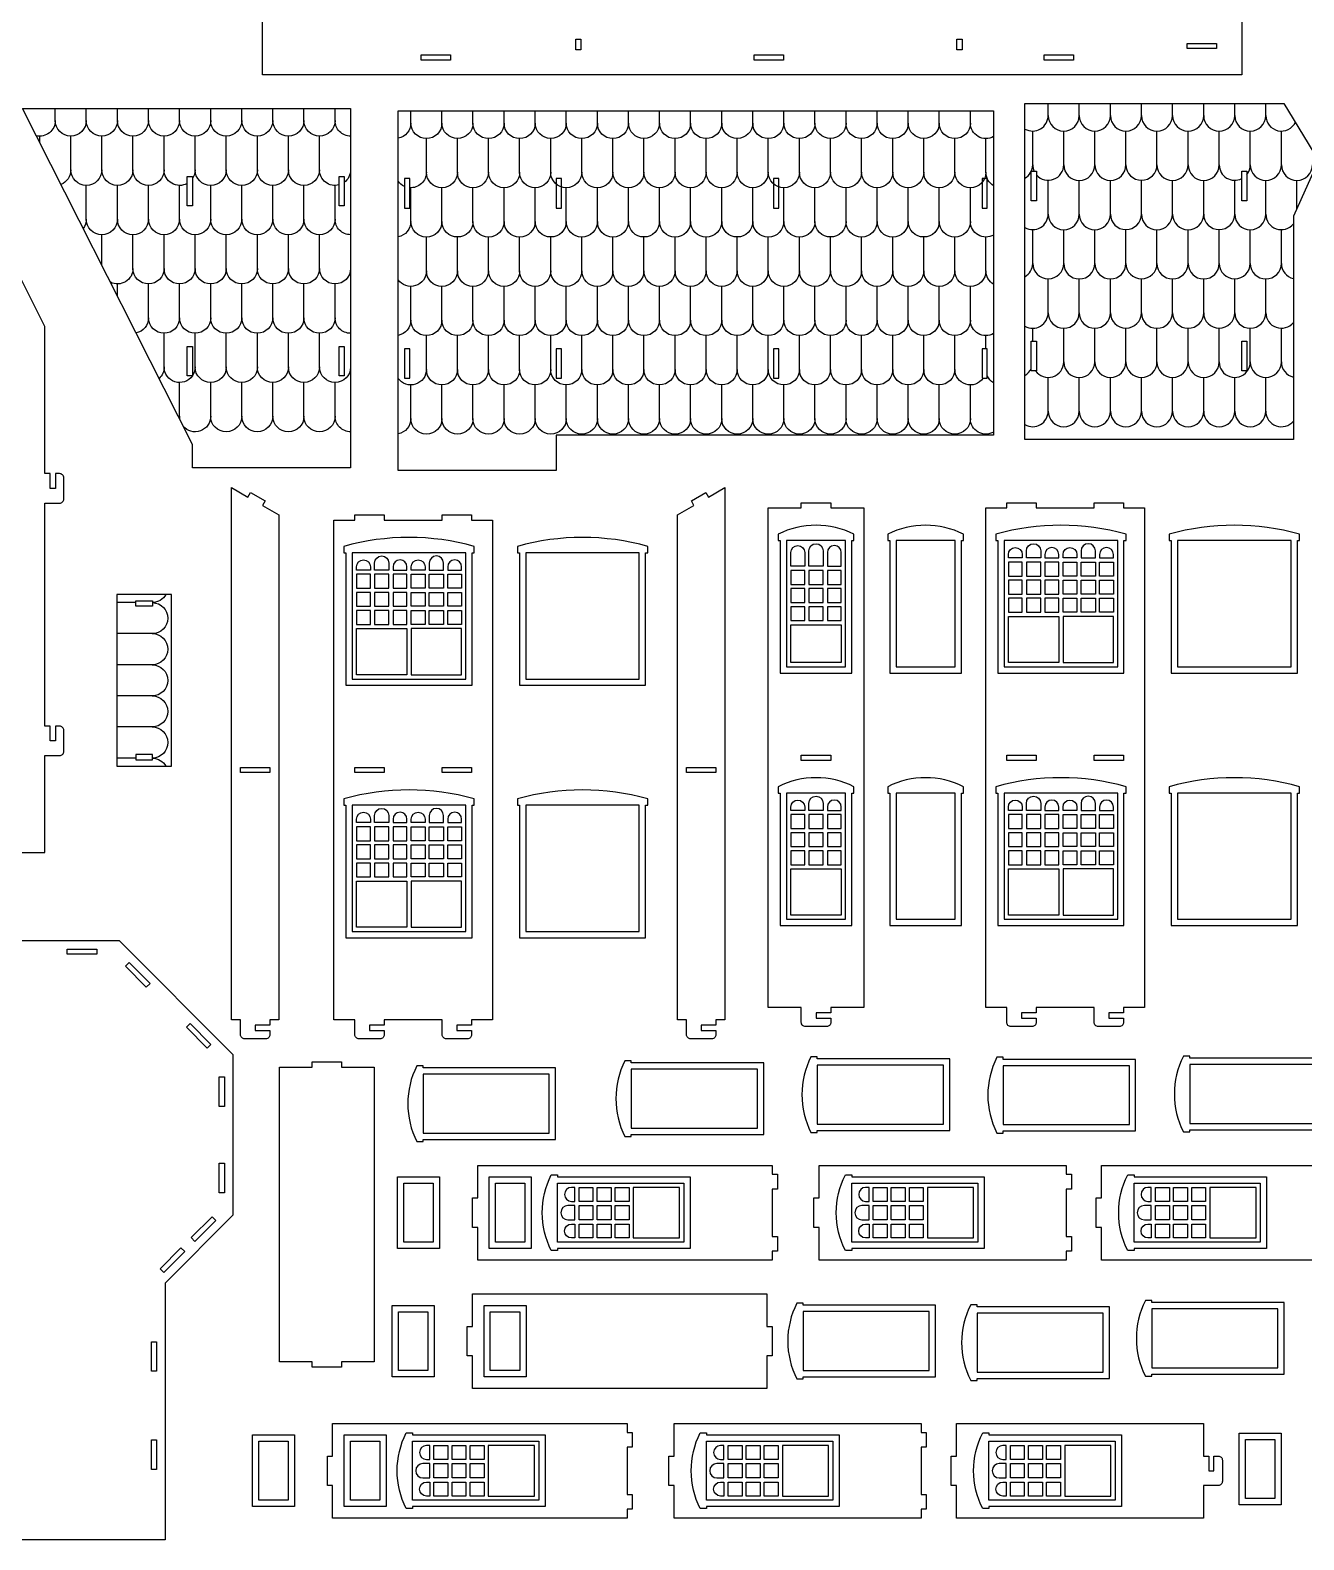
# Model space of a CAD drawing. Extents: x -77 to 269, y -157 to 145.
# Drawn here: x 9.7 to 130.8, y -157.5 to -14 of the extents above; entities that cross this region are included whole.
import ezdxf

# ---------------------------------------------------------------- set-up
doc = ezdxf.new("R2010")
doc.units = 0
doc.header["$MEASUREMENT"] = 0
doc.layers.add('LAYER1', color=18, linetype='CONTINUOUS')

msp = doc.modelspace()

# ---------------------------------------------------------------- linework, layer by layer
at = {"layer": 'LAYER1'}
for points in [[(124.89, -12.34), (124.89, -18.24), (31.74, -18.24), (31.74, -9.74)], [(12.04, -22.58), (12.04, -21.44)], [(14.99, -22.58), (14.99, -21.44)], [(17.95, -22.58), (17.95, -21.44)], [(20.91, -22.58), (20.91, -21.44)], [(23.86, -22.58), (23.86, -21.44)], [(26.82, -22.58), (26.82, -21.44)], [(29.78, -22.58), (29.78, -21.44)], [(32.73, -22.58), (32.73, -21.44)], [(35.69, -22.58), (35.69, -21.44)], [(38.65, -22.58), (38.65, -21.44)], [(106.48, -22.1), (106.48, -20.96)], [(109.44, -22.1), (109.44, -20.96)], [(112.4, -22.1), (112.4, -20.96)], [(115.35, -22.1), (115.35, -20.96)], [(118.31, -22.1), (118.31, -20.96)], [(121.27, -22.1), (121.27, -20.96)], [(124.22, -22.1), (124.22, -20.96)], [(127.18, -22.1), (127.18, -20.96)], [(45.86, -22.81), (45.86, -21.66)], [(48.82, -22.81), (48.82, -21.66)], [(51.77, -22.81), (51.77, -21.66)], [(54.73, -22.81), (54.73, -21.66)], [(57.69, -22.81), (57.69, -21.66)], [(60.64, -22.81), (60.64, -21.66)], [(63.6, -22.81), (63.6, -21.66)], [(66.56, -22.81), (66.56, -21.66)], [(69.51, -22.81), (69.51, -21.66)], [(72.47, -22.81), (72.47, -21.66)], [(75.43, -22.81), (75.43, -21.66)], [(78.38, -22.81), (78.38, -21.66)], [(81.34, -22.81), (81.34, -21.66)], [(84.3, -22.81), (84.3, -21.66)], [(87.25, -22.81), (87.25, -21.66)], [(90.21, -22.81), (90.21, -21.66)], [(93.17, -22.81), (93.17, -21.66)], [(96.12, -22.81), (96.12, -21.66)], [(99.08, -22.81), (99.08, -21.66)], [(10.56, -24.68), (10.56, -24.06)], [(13.52, -27.27), (13.52, -24.06)], [(16.47, -27.27), (16.47, -24.06)], [(19.43, -27.27), (19.43, -24.06)], [(22.39, -27.27), (22.39, -24.06)], [(25.34, -27.27), (25.34, -24.06)], [(28.3, -27.27), (28.3, -24.06)], [(31.26, -27.27), (31.26, -24.06)], [(34.21, -27.27), (34.21, -24.06)], [(37.17, -27.27), (37.17, -24.06)], [(47.34, -27.49), (47.34, -24.28)], [(50.29, -27.49), (50.29, -24.28)], [(53.25, -27.49), (53.25, -24.28)], [(56.21, -27.49), (56.21, -24.28)], [(59.16, -27.49), (59.16, -24.28)], [(62.12, -27.49), (62.12, -24.28)], [(65.08, -27.49), (65.08, -24.28)], [(68.03, -27.49), (68.03, -24.28)], [(70.99, -27.49), (70.99, -24.28)], [(73.95, -27.49), (73.95, -24.28)], [(76.9, -27.49), (76.9, -24.28)], [(79.86, -27.49), (79.86, -24.28)], [(82.82, -27.49), (82.82, -24.28)], [(85.77, -27.49), (85.77, -24.28)], [(88.73, -27.49), (88.73, -24.28)], [(91.69, -27.49), (91.69, -24.28)], [(94.64, -27.49), (94.64, -24.28)], [(97.6, -27.49), (97.6, -24.28)], [(100.56, -27.49), (100.56, -24.28)], [(105.01, -26.78), (105.01, -23.58)], [(107.96, -26.78), (107.96, -23.58)], [(110.92, -26.78), (110.92, -23.58)], [(113.88, -26.78), (113.88, -23.58)], [(116.83, -26.78), (116.83, -23.58)], [(119.79, -26.78), (119.79, -23.58)], [(122.75, -26.78), (122.75, -23.58)], [(125.7, -26.78), (125.7, -23.58)], [(128.66, -26.78), (128.66, -23.58)], [(106.48, -31.47), (106.48, -28.26)], [(109.44, -31.47), (109.44, -28.26)], [(112.4, -31.47), (112.4, -28.26)], [(115.35, -31.47), (115.35, -28.26)], [(118.31, -31.47), (118.31, -28.26)], [(121.27, -31.47), (121.27, -28.26)], [(124.22, -31.47), (124.22, -28.26)], [(127.18, -31.47), (127.18, -28.26)], [(130.14, -30.94), (130.14, -28.26)], [(14.99, -31.95), (14.99, -28.74)], [(17.95, -31.95), (17.95, -28.74)], [(20.91, -31.95), (20.91, -28.74)], [(23.86, -31.95), (23.86, -28.74)], [(26.82, -31.95), (26.82, -28.74)], [(29.78, -31.95), (29.78, -28.74)], [(32.73, -31.95), (32.73, -28.74)], [(35.69, -31.95), (35.69, -28.74)], [(38.65, -31.95), (38.65, -28.74)], [(45.86, -32.17), (45.86, -28.97)], [(48.82, -32.17), (48.82, -28.97)], [(51.77, -32.17), (51.77, -28.97)], [(54.73, -32.17), (54.73, -28.97)], [(57.69, -32.17), (57.69, -28.97)], [(60.64, -32.17), (60.64, -28.97)], [(63.6, -32.17), (63.6, -28.97)], [(66.56, -32.17), (66.56, -28.97)], [(69.51, -32.17), (69.51, -28.97)], [(72.47, -32.17), (72.47, -28.97)], [(75.43, -32.17), (75.43, -28.97)], [(78.38, -32.17), (78.38, -28.97)], [(81.34, -32.17), (81.34, -28.97)], [(84.3, -32.17), (84.3, -28.97)], [(87.25, -32.17), (87.25, -28.97)], [(90.21, -32.17), (90.21, -28.97)], [(93.17, -32.17), (93.17, -28.97)], [(96.12, -32.17), (96.12, -28.97)], [(99.08, -32.17), (99.08, -28.97)], [(105.01, -36.15), (105.01, -32.95)], [(107.96, -36.15), (107.96, -32.95)], [(110.92, -36.15), (110.92, -32.95)], [(113.88, -36.15), (113.88, -32.95)], [(116.83, -36.15), (116.83, -32.95)], [(119.79, -36.15), (119.79, -32.95)], [(122.75, -36.15), (122.75, -32.95)], [(125.7, -36.15), (125.7, -32.95)], [(128.66, -36.15), (128.66, -32.95)], [(16.47, -36.36), (16.47, -33.43)], [(19.43, -36.63), (19.43, -33.43)], [(22.39, -36.63), (22.39, -33.43)], [(25.34, -36.63), (25.34, -33.43)], [(28.3, -36.63), (28.3, -33.43)], [(31.26, -36.63), (31.26, -33.43)], [(34.21, -36.63), (34.21, -33.43)], [(37.17, -36.63), (37.17, -33.43)], [(47.34, -36.86), (47.34, -33.65)], [(50.29, -36.86), (50.29, -33.65)], [(53.25, -36.86), (53.25, -33.65)], [(56.21, -36.86), (56.21, -33.65)], [(59.16, -36.86), (59.16, -33.65)], [(62.12, -36.86), (62.12, -33.65)], [(65.08, -36.86), (65.08, -33.65)], [(68.03, -36.86), (68.03, -33.65)], [(70.99, -36.86), (70.99, -33.65)], [(73.95, -36.86), (73.95, -33.65)], [(76.9, -36.86), (76.9, -33.65)], [(79.86, -36.86), (79.86, -33.65)], [(82.82, -36.86), (82.82, -33.65)], [(85.77, -36.86), (85.77, -33.65)], [(88.73, -36.86), (88.73, -33.65)], [(91.69, -36.86), (91.69, -33.65)], [(94.64, -36.86), (94.64, -33.65)], [(97.6, -36.86), (97.6, -33.65)], [(100.56, -36.86), (100.56, -33.65)], [(17.95, -39.28), (17.95, -38.11)], [(20.91, -41.32), (20.91, -38.11)], [(23.86, -41.32), (23.86, -38.11)], [(26.82, -41.32), (26.82, -38.11)], [(29.78, -41.32), (29.78, -38.11)], [(32.73, -41.32), (32.73, -38.11)], [(35.69, -41.32), (35.69, -38.11)], [(38.65, -41.32), (38.65, -38.11)], [(45.86, -41.54), (45.86, -38.34)], [(48.82, -41.54), (48.82, -38.34)], [(51.77, -41.54), (51.77, -38.34)], [(54.73, -41.54), (54.73, -38.34)], [(57.69, -41.54), (57.69, -38.34)], [(60.64, -41.54), (60.64, -38.34)], [(63.6, -41.54), (63.6, -38.34)], [(66.56, -41.54), (66.56, -38.34)], [(69.51, -41.54), (69.51, -38.34)], [(72.47, -41.54), (72.47, -38.34)], [(75.43, -41.54), (75.43, -38.34)], [(78.38, -41.54), (78.38, -38.34)], [(81.34, -41.54), (81.34, -38.34)], [(84.3, -41.54), (84.3, -38.34)], [(87.25, -41.54), (87.25, -38.34)], [(90.21, -41.54), (90.21, -38.34)], [(93.17, -41.54), (93.17, -38.34)], [(96.12, -41.54), (96.12, -38.34)], [(99.08, -41.54), (99.08, -38.34)], [(106.48, -40.84), (106.48, -37.63)], [(109.44, -40.84), (109.44, -37.63)], [(112.4, -40.84), (112.4, -37.63)], [(115.35, -40.84), (115.35, -37.63)], [(118.31, -40.84), (118.31, -37.63)], [(121.27, -40.84), (121.27, -37.63)], [(124.22, -40.84), (124.22, -37.63)], [(127.18, -40.84), (127.18, -37.63)], [(22.39, -46), (22.39, -42.8)], [(25.34, -46), (25.34, -42.8)], [(28.3, -46), (28.3, -42.8)], [(31.26, -46), (31.26, -42.8)], [(34.21, -46), (34.21, -42.8)], [(37.17, -46), (37.17, -42.8)], [(47.34, -46.23), (47.34, -43.02)], [(50.29, -46.23), (50.29, -43.02)], [(53.25, -46.23), (53.25, -43.02)], [(56.21, -46.23), (56.21, -43.02)], [(59.16, -46.23), (59.16, -43.02)], [(62.12, -46.23), (62.12, -43.02)], [(65.08, -46.23), (65.08, -43.02)], [(68.03, -46.23), (68.03, -43.02)], [(70.99, -46.23), (70.99, -43.02)], [(73.95, -46.23), (73.95, -43.02)], [(76.9, -46.23), (76.9, -43.02)], [(79.86, -46.23), (79.86, -43.02)], [(82.82, -46.23), (82.82, -43.02)], [(85.77, -46.23), (85.77, -43.02)], [(88.73, -46.23), (88.73, -43.02)], [(91.69, -46.23), (91.69, -43.02)], [(94.64, -46.23), (94.64, -43.02)], [(97.6, -46.23), (97.6, -43.02)], [(100.56, -44.27), (100.56, -43.02)], [(105.01, -43.56), (105.01, -42.31)], [(107.96, -45.52), (107.96, -42.31)], [(110.92, -45.52), (110.92, -42.31)], [(113.88, -45.52), (113.88, -42.31)], [(116.83, -45.52), (116.83, -42.31)], [(119.79, -45.52), (119.79, -42.31)], [(122.75, -45.52), (122.75, -42.31)], [(125.7, -45.52), (125.7, -42.31)], [(128.66, -45.52), (128.66, -42.31)], [(106.48, -50.2), (106.48, -47)], [(109.44, -50.2), (109.44, -47)], [(112.4, -50.2), (112.4, -47)], [(115.35, -50.2), (115.35, -47)], [(118.31, -50.2), (118.31, -47)], [(121.27, -50.2), (121.27, -47)], [(124.22, -50.2), (124.22, -47)], [(127.18, -50.2), (127.18, -47)], [(23.86, -50.69), (23.86, -47.48)], [(26.82, -50.69), (26.82, -47.48)], [(29.78, -50.69), (29.78, -47.48)], [(32.73, -50.69), (32.73, -47.48)], [(35.69, -50.69), (35.69, -47.48)], [(38.65, -50.69), (38.65, -47.48)], [(45.86, -50.91), (45.86, -47.7)], [(48.82, -50.91), (48.82, -47.7)], [(51.77, -50.91), (51.77, -47.7)], [(54.73, -50.91), (54.73, -47.7)], [(57.69, -50.91), (57.69, -47.7)], [(60.64, -50.91), (60.64, -47.7)], [(63.6, -50.91), (63.6, -47.7)], [(66.56, -50.91), (66.56, -47.7)], [(69.51, -50.91), (69.51, -47.7)], [(72.47, -50.91), (72.47, -47.7)], [(75.43, -50.91), (75.43, -47.7)], [(78.38, -50.91), (78.38, -47.7)], [(81.34, -50.91), (81.34, -47.7)], [(84.3, -50.91), (84.3, -47.7)], [(87.25, -50.91), (87.25, -47.7)], [(90.21, -50.91), (90.21, -47.7)], [(93.17, -50.91), (93.17, -47.7)], [(96.12, -50.91), (96.12, -47.7)], [(99.08, -50.91), (99.08, -47.7)], [(19.69, -68.4), (17.89, -68.4)], [(21.26, -71.35), (17.89, -71.35)], [(21.26, -74.31), (17.89, -74.31)], [(21.26, -77.27), (17.89, -77.27)], [(21.26, -80.22), (17.89, -80.22)], [(19.69, -83.18), (17.89, -83.18)]]:
    msp.add_lwpolyline(points, dxfattribs=at)
for points in [[(61.54, -14.84), (62.04, -14.84), (62.04, -15.84), (61.54, -15.84)], [(97.79, -14.84), (98.29, -14.84), (98.29, -15.84), (97.79, -15.84)], [(119.69, -15.24), (122.49, -15.24), (122.49, -15.74), (119.69, -15.74)], [(46.84, -16.34), (49.64, -16.34), (49.64, -16.84), (46.84, -16.84)], [(78.51, -16.34), (81.31, -16.34), (81.31, -16.84), (78.51, -16.84)], [(106.09, -16.34), (108.89, -16.34), (108.89, -16.84), (106.09, -16.84)], [(25.08, -53.36), (8.92, -21.44), (40.13, -21.44), (40.13, -55.6), (25.08, -55.6)], [(129.8, -31.68), (129.8, -52.88), (104.27, -52.88), (104.27, -20.96), (128.91, -20.96), (132.2, -26.36)], [(101.29, -52.48), (74.81, -52.48), (59.69, -52.48), (59.69, -55.83), (44.65, -55.83), (44.65, -21.66), (101.29, -21.66)], [(24.58, -27.88), (25.08, -27.88), (25.08, -30.68), (24.58, -30.68)], [(39.03, -27.88), (39.53, -27.88), (39.53, -30.68), (39.03, -30.68)], [(45.75, -28.1), (45.25, -28.1), (45.25, -30.9), (45.75, -30.9)], [(60.19, -28.1), (59.69, -28.1), (59.69, -30.9), (60.19, -30.9)], [(80.86, -28.1), (80.36, -28.1), (80.36, -30.9), (80.86, -30.9)], [(100.69, -28.1), (100.19, -28.1), (100.19, -30.9), (100.69, -30.9)], [(104.87, -27.4), (105.37, -27.4), (105.37, -30.2), (104.87, -30.2)], [(124.89, -27.4), (125.39, -27.4), (125.39, -30.2), (124.89, -30.2)], [(24.58, -44.05), (25.08, -44.05), (25.08, -46.85), (24.58, -46.85)], [(39.03, -44.05), (39.53, -44.05), (39.53, -46.85), (39.03, -46.85)], [(45.75, -44.27), (45.25, -44.27), (45.25, -47.07), (45.75, -47.07)], [(60.19, -44.27), (59.69, -44.27), (59.69, -47.07), (60.19, -47.07)], [(80.86, -44.27), (80.36, -44.27), (80.36, -47.07), (80.86, -47.07)], [(100.69, -44.27), (100.19, -44.27), (100.19, -47.07), (100.69, -47.07)], [(104.87, -43.56), (105.37, -43.56), (105.37, -46.36), (104.87, -46.36)], [(124.89, -43.56), (125.39, -43.56), (125.39, -46.36), (124.89, -46.36)], [(87.2, -62.5), (81.6, -62.5), (81.6, -74.5), (87.2, -74.5)], [(97.62, -62.5), (92.02, -62.5), (92.02, -74.5), (97.62, -74.5)], [(113.09, -62.5), (102.29, -62.5), (102.29, -74.5), (113.09, -74.5)], [(129.59, -62.5), (118.79, -62.5), (118.79, -74.5), (129.59, -74.5)], [(51.09, -63.66), (40.29, -63.66), (40.29, -75.66), (51.09, -75.66)], [(67.59, -63.66), (56.79, -63.66), (56.79, -75.66), (67.59, -75.66)], [(102.69, -65.87), (104.01, -65.87), (104.01, -64.55), (102.69, -64.55)], [(104.41, -65.87), (105.77, -65.87), (105.77, -64.55), (104.41, -64.55)], [(106.17, -65.87), (107.49, -65.87), (107.49, -64.55), (106.17, -64.55)], [(109.21, -65.87), (107.89, -65.87), (107.89, -64.55), (109.21, -64.55)], [(110.97, -65.87), (109.61, -65.87), (109.61, -64.55), (110.97, -64.55)], [(112.69, -65.87), (111.37, -65.87), (111.37, -64.55), (112.69, -64.55)], [(40.69, -67.03), (42.01, -67.03), (42.01, -65.71), (40.69, -65.71)], [(42.41, -67.03), (43.77, -67.03), (43.77, -65.71), (42.41, -65.71)], [(44.17, -67.03), (45.49, -67.03), (45.49, -65.71), (44.17, -65.71)], [(47.21, -67.03), (45.89, -67.03), (45.89, -65.71), (47.21, -65.71)], [(48.97, -67.03), (47.61, -67.03), (47.61, -65.71), (48.97, -65.71)], [(50.69, -67.03), (49.37, -67.03), (49.37, -65.71), (50.69, -65.71)], [(82, -66.67), (83.32, -66.67), (83.32, -65.35), (82, -65.35)], [(83.72, -66.67), (85.08, -66.67), (85.08, -65.35), (83.72, -65.35)], [(85.48, -66.67), (86.8, -66.67), (86.8, -65.35), (85.48, -65.35)], [(40.69, -68.75), (42.01, -68.75), (42.01, -67.43), (40.69, -67.43)], [(42.41, -68.75), (43.77, -68.75), (43.77, -67.43), (42.41, -67.43)], [(44.17, -68.75), (45.49, -68.75), (45.49, -67.43), (44.17, -67.43)], [(47.21, -68.75), (45.89, -68.75), (45.89, -67.43), (47.21, -67.43)], [(48.97, -68.75), (47.61, -68.75), (47.61, -67.43), (48.97, -67.43)], [(50.69, -68.75), (49.37, -68.75), (49.37, -67.43), (50.69, -67.43)], [(82, -68.39), (83.32, -68.39), (83.32, -67.07), (82, -67.07)], [(83.72, -68.39), (85.08, -68.39), (85.08, -67.07), (83.72, -67.07)], [(85.48, -68.39), (86.8, -68.39), (86.8, -67.07), (85.48, -67.07)], [(102.69, -67.59), (104.01, -67.59), (104.01, -66.27), (102.69, -66.27)], [(104.41, -67.59), (105.77, -67.59), (105.77, -66.27), (104.41, -66.27)], [(106.17, -67.59), (107.49, -67.59), (107.49, -66.27), (106.17, -66.27)], [(109.21, -67.59), (107.89, -67.59), (107.89, -66.27), (109.21, -66.27)], [(110.97, -67.59), (109.61, -67.59), (109.61, -66.27), (110.97, -66.27)], [(112.69, -67.59), (111.37, -67.59), (111.37, -66.27), (112.69, -66.27)], [(17.89, -83.94), (23.08, -83.94), (23.08, -67.63), (17.89, -67.63)], [(19.69, -68.73), (19.69, -68.23), (21.29, -68.23), (21.29, -68.73)], [(82, -70.11), (83.32, -70.11), (83.32, -68.79), (82, -68.79)], [(83.72, -70.11), (85.08, -70.11), (85.08, -68.79), (83.72, -68.79)], [(85.48, -70.11), (86.8, -70.11), (86.8, -68.79), (85.48, -68.79)], [(102.69, -69.31), (104.01, -69.31), (104.01, -67.99), (102.69, -67.99)], [(104.41, -69.31), (105.77, -69.31), (105.77, -67.99), (104.41, -67.99)], [(106.17, -69.31), (107.49, -69.31), (107.49, -67.99), (106.17, -67.99)], [(109.21, -69.31), (107.89, -69.31), (107.89, -67.99), (109.21, -67.99)], [(110.97, -69.31), (109.61, -69.31), (109.61, -67.99), (110.97, -67.99)], [(112.69, -69.31), (111.37, -69.31), (111.37, -67.99), (112.69, -67.99)], [(40.69, -70.47), (42.01, -70.47), (42.01, -69.15), (40.69, -69.15)], [(42.41, -70.47), (43.77, -70.47), (43.77, -69.15), (42.41, -69.15)], [(44.17, -70.47), (45.49, -70.47), (45.49, -69.15), (44.17, -69.15)], [(47.21, -70.47), (45.89, -70.47), (45.89, -69.15), (47.21, -69.15)], [(48.97, -70.47), (47.61, -70.47), (47.61, -69.15), (48.97, -69.15)], [(50.69, -70.47), (49.37, -70.47), (49.37, -69.15), (50.69, -69.15)], [(107.49, -74.1), (102.69, -74.1), (102.69, -69.71), (107.49, -69.71)], [(107.89, -74.1), (112.69, -74.1), (112.69, -69.71), (107.89, -69.71)], [(45.49, -75.26), (40.69, -75.26), (40.69, -70.87), (45.49, -70.87)], [(45.89, -75.26), (50.69, -75.26), (50.69, -70.87), (45.89, -70.87)], [(86.8, -74.1), (82, -74.1), (82, -70.51), (86.8, -70.51)], [(19.69, -82.84), (19.69, -83.34), (21.29, -83.34), (21.29, -82.84)], [(83, -82.9), (85.8, -82.9), (85.8, -83.4), (83, -83.4)], [(102.54, -82.9), (105.34, -82.9), (105.34, -83.4), (102.54, -83.4)], [(110.85, -82.9), (113.65, -82.9), (113.65, -83.4), (110.85, -83.4)], [(29.66, -84.06), (32.46, -84.06), (32.46, -84.56), (29.66, -84.56)], [(40.53, -84.06), (43.33, -84.06), (43.33, -84.56), (40.53, -84.56)], [(48.84, -84.06), (51.64, -84.06), (51.64, -84.56), (48.84, -84.56)], [(72.08, -84.06), (74.88, -84.06), (74.88, -84.56), (72.08, -84.56)], [(87.2, -86.5), (81.6, -86.5), (81.6, -98.5), (87.2, -98.5)], [(97.62, -86.5), (92.02, -86.5), (92.02, -98.5), (97.62, -98.5)], [(113.09, -86.5), (102.29, -86.5), (102.29, -98.5), (113.09, -98.5)], [(129.59, -86.5), (118.79, -86.5), (118.79, -98.5), (129.59, -98.5)], [(51.09, -87.66), (40.29, -87.66), (40.29, -99.66), (51.09, -99.66)], [(67.59, -87.66), (56.79, -87.66), (56.79, -99.66), (67.59, -99.66)], [(82, -89.87), (83.32, -89.87), (83.32, -88.55), (82, -88.55)], [(83.72, -89.87), (85.08, -89.87), (85.08, -88.55), (83.72, -88.55)], [(85.48, -89.87), (86.8, -89.87), (86.8, -88.55), (85.48, -88.55)], [(102.69, -89.87), (104.01, -89.87), (104.01, -88.55), (102.69, -88.55)], [(104.41, -89.87), (105.77, -89.87), (105.77, -88.55), (104.41, -88.55)], [(106.17, -89.87), (107.49, -89.87), (107.49, -88.55), (106.17, -88.55)], [(109.21, -89.87), (107.89, -89.87), (107.89, -88.55), (109.21, -88.55)], [(110.97, -89.87), (109.61, -89.87), (109.61, -88.55), (110.97, -88.55)], [(112.69, -89.87), (111.37, -89.87), (111.37, -88.55), (112.69, -88.55)], [(40.69, -91.03), (42.01, -91.03), (42.01, -89.71), (40.69, -89.71)], [(42.41, -91.03), (43.77, -91.03), (43.77, -89.71), (42.41, -89.71)], [(44.17, -91.03), (45.49, -91.03), (45.49, -89.71), (44.17, -89.71)], [(47.21, -91.03), (45.89, -91.03), (45.89, -89.71), (47.21, -89.71)], [(48.97, -91.03), (47.61, -91.03), (47.61, -89.71), (48.97, -89.71)], [(50.69, -91.03), (49.37, -91.03), (49.37, -89.71), (50.69, -89.71)], [(82, -91.59), (83.32, -91.59), (83.32, -90.27), (82, -90.27)], [(83.72, -91.59), (85.08, -91.59), (85.08, -90.27), (83.72, -90.27)], [(85.48, -91.59), (86.8, -91.59), (86.8, -90.27), (85.48, -90.27)], [(102.69, -91.59), (104.01, -91.59), (104.01, -90.27), (102.69, -90.27)], [(104.41, -91.59), (105.77, -91.59), (105.77, -90.27), (104.41, -90.27)], [(106.17, -91.59), (107.49, -91.59), (107.49, -90.27), (106.17, -90.27)], [(109.21, -91.59), (107.89, -91.59), (107.89, -90.27), (109.21, -90.27)], [(110.97, -91.59), (109.61, -91.59), (109.61, -90.27), (110.97, -90.27)], [(112.69, -91.59), (111.37, -91.59), (111.37, -90.27), (112.69, -90.27)], [(40.69, -92.75), (42.01, -92.75), (42.01, -91.43), (40.69, -91.43)], [(42.41, -92.75), (43.77, -92.75), (43.77, -91.43), (42.41, -91.43)], [(44.17, -92.75), (45.49, -92.75), (45.49, -91.43), (44.17, -91.43)], [(47.21, -92.75), (45.89, -92.75), (45.89, -91.43), (47.21, -91.43)], [(48.97, -92.75), (47.61, -92.75), (47.61, -91.43), (48.97, -91.43)], [(50.69, -92.75), (49.37, -92.75), (49.37, -91.43), (50.69, -91.43)], [(40.69, -94.47), (42.01, -94.47), (42.01, -93.15), (40.69, -93.15)], [(42.41, -94.47), (43.77, -94.47), (43.77, -93.15), (42.41, -93.15)], [(44.17, -94.47), (45.49, -94.47), (45.49, -93.15), (44.17, -93.15)], [(47.21, -94.47), (45.89, -94.47), (45.89, -93.15), (47.21, -93.15)], [(48.97, -94.47), (47.61, -94.47), (47.61, -93.15), (48.97, -93.15)], [(50.69, -94.47), (49.37, -94.47), (49.37, -93.15), (50.69, -93.15)], [(82, -93.31), (83.32, -93.31), (83.32, -91.99), (82, -91.99)], [(83.72, -93.31), (85.08, -93.31), (85.08, -91.99), (83.72, -91.99)], [(85.48, -93.31), (86.8, -93.31), (86.8, -91.99), (85.48, -91.99)], [(102.69, -93.31), (104.01, -93.31), (104.01, -91.99), (102.69, -91.99)], [(104.41, -93.31), (105.77, -93.31), (105.77, -91.99), (104.41, -91.99)], [(106.17, -93.31), (107.49, -93.31), (107.49, -91.99), (106.17, -91.99)], [(109.21, -93.31), (107.89, -93.31), (107.89, -91.99), (109.21, -91.99)], [(110.97, -93.31), (109.61, -93.31), (109.61, -91.99), (110.97, -91.99)], [(112.69, -93.31), (111.37, -93.31), (111.37, -91.99), (112.69, -91.99)], [(86.8, -98.1), (82, -98.1), (82, -93.71), (86.8, -93.71)], [(107.49, -98.1), (102.69, -98.1), (102.69, -93.71), (107.49, -93.71)], [(107.89, -98.1), (112.69, -98.1), (112.69, -93.71), (107.89, -93.71)], [(45.49, -99.26), (40.69, -99.26), (40.69, -94.87), (45.49, -94.87)], [(45.89, -99.26), (50.69, -99.26), (50.69, -94.87), (45.89, -94.87)], [(-77.28, -112.18), (-72.28, -112.18), (-72.28, -105.71), (-64.31, -97.74), (-47.04, -97.74), (-39.08, -105.71), (-39.08, -107.18), (-33, -107.18), (-22.6, -107.18), (-22.6, -107.2), (-3.83, -107.18), (2.83, -100.53), (18.12, -100.53), (28.93, -111.34), (28.93, -126.63), (22.48, -133.09), (22.48, -157.48), (-72.28, -157.48), (-72.28, -131.5), (-77.28, -131.5)], [(13.18, -101.83), (13.18, -101.33), (15.98, -101.33), (15.98, -101.83)], [(20.7, -104.95), (21.05, -104.59), (19.07, -102.61), (18.72, -102.97)], [(26.5, -110.74), (26.85, -110.39), (24.87, -108.41), (24.52, -108.76)], [(39.26, -140.56), (39.26, -141.06), (36.46, -141.06), (36.46, -140.81), (36.46, -140.56), (33.36, -140.56), (33.36, -112.56), (36.46, -112.56), (36.46, -112.06), (39.26, -112.06), (39.26, -112.56), (42.36, -112.56), (42.36, -140.56)], [(47.03, -113.23), (47.03, -118.83), (59.03, -118.83), (59.03, -113.23)], [(66.82, -112.75), (66.82, -118.35), (78.82, -118.35), (78.82, -112.75)], [(84.52, -112.37), (84.52, -117.97), (96.52, -117.97), (96.52, -112.37)], [(102.2, -112.42), (102.2, -118.02), (114.2, -118.02), (114.2, -112.42)], [(119.94, -112.31), (119.94, -117.91), (131.94, -117.91), (131.94, -112.31)], [(27.63, -113.49), (28.13, -113.49), (28.13, -116.29), (27.63, -116.29)], [(27.63, -121.69), (28.13, -121.69), (28.13, -124.49), (27.63, -124.49)], [(52.22, -127.79), (51.72, -127.79), (51.72, -124.99), (51.97, -124.99), (52.22, -124.99), (52.22, -121.89), (80.22, -121.89), (80.22, -122.74), (80.72, -122.74), (80.72, -124.14), (80.22, -124.14), (80.22, -128.64), (80.72, -128.64), (80.72, -130.04), (80.22, -130.04), (80.22, -130.89), (52.22, -130.89)], [(84.69, -127.79), (84.19, -127.79), (84.19, -124.99), (84.44, -124.99), (84.69, -124.99), (84.69, -121.89), (108.19, -121.89), (108.19, -122.74), (108.69, -122.74), (108.69, -124.14), (108.19, -124.14), (108.19, -128.64), (108.69, -128.64), (108.69, -130.04), (108.19, -130.04), (108.19, -130.89), (84.69, -130.89)], [(44.59, -129.79), (44.59, -122.99), (48.59, -122.99), (48.59, -129.79)], [(53.31, -129.79), (53.31, -122.99), (57.31, -122.99), (57.31, -129.79)], [(47.99, -123.59), (47.99, -129.19), (45.19, -129.19), (45.19, -123.59)], [(56.71, -123.59), (56.71, -129.19), (53.91, -129.19), (53.91, -123.59)], [(59.82, -129.19), (59.82, -123.59), (71.82, -123.59), (71.82, -129.19)], [(63.18, -123.99), (63.18, -125.31), (61.86, -125.31), (61.86, -123.99)], [(64.9, -123.99), (64.9, -125.31), (63.58, -125.31), (63.58, -123.99)], [(66.62, -123.99), (66.62, -125.31), (65.3, -125.31), (65.3, -123.99)], [(71.42, -128.79), (71.42, -123.99), (67.02, -123.99), (67.02, -128.79)], [(87.79, -129.19), (87.79, -123.59), (99.79, -123.59), (99.79, -129.19)], [(91.16, -123.99), (91.16, -125.31), (89.84, -125.31), (89.84, -123.99)], [(92.88, -123.99), (92.88, -125.31), (91.56, -125.31), (91.56, -123.99)], [(94.6, -123.99), (94.6, -125.31), (93.28, -125.31), (93.28, -123.99)], [(99.39, -128.79), (99.39, -123.99), (95, -123.99), (95, -128.79)], [(114.65, -129.19), (114.65, -123.59), (126.65, -123.59), (126.65, -129.19)], [(118.01, -123.99), (118.01, -125.31), (116.69, -125.31), (116.69, -123.99)], [(119.73, -123.99), (119.73, -125.31), (118.41, -125.31), (118.41, -123.99)], [(121.45, -123.99), (121.45, -125.31), (120.13, -125.31), (120.13, -123.99)], [(126.25, -128.79), (126.25, -123.99), (121.85, -123.99), (121.85, -128.79)], [(63.18, -125.71), (63.18, -127.07), (61.86, -127.07), (61.86, -125.71)], [(64.9, -125.71), (64.9, -127.07), (63.58, -127.07), (63.58, -125.71)], [(66.62, -125.71), (66.62, -127.07), (65.3, -127.07), (65.3, -125.71)], [(91.16, -125.71), (91.16, -127.07), (89.84, -127.07), (89.84, -125.71)], [(92.88, -125.71), (92.88, -127.07), (91.56, -127.07), (91.56, -125.71)], [(94.6, -125.71), (94.6, -127.07), (93.28, -127.07), (93.28, -125.71)], [(118.01, -125.71), (118.01, -127.07), (116.69, -127.07), (116.69, -125.71)], [(119.73, -125.71), (119.73, -127.07), (118.41, -127.07), (118.41, -125.71)], [(121.45, -125.71), (121.45, -127.07), (120.13, -127.07), (120.13, -125.71)], [(24.97, -128.76), (25.32, -129.12), (27.3, -127.14), (26.95, -126.78)], [(63.18, -127.47), (63.18, -128.79), (61.86, -128.79), (61.86, -127.47)], [(64.9, -127.47), (64.9, -128.79), (63.58, -128.79), (63.58, -127.47)], [(66.62, -127.47), (66.62, -128.79), (65.3, -128.79), (65.3, -127.47)], [(91.16, -127.47), (91.16, -128.79), (89.84, -128.79), (89.84, -127.47)], [(92.88, -127.47), (92.88, -128.79), (91.56, -128.79), (91.56, -127.47)], [(94.6, -127.47), (94.6, -128.79), (93.28, -128.79), (93.28, -127.47)], [(118.01, -127.47), (118.01, -128.79), (116.69, -128.79), (116.69, -127.47)], [(119.73, -127.47), (119.73, -128.79), (118.41, -128.79), (118.41, -127.47)], [(121.45, -127.47), (121.45, -128.79), (120.13, -128.79), (120.13, -127.47)], [(22.01, -131.72), (22.37, -132.07), (24.35, -130.09), (23.99, -129.74)], [(51.72, -140), (51.22, -140), (51.22, -137.2), (51.47, -137.2), (51.72, -137.2), (51.72, -134.11), (79.72, -134.11), (79.72, -137.2), (80.22, -137.2), (80.22, -140), (79.72, -140), (79.72, -143.1), (51.72, -143.1)], [(44.09, -142), (44.09, -135.2), (48.09, -135.2), (48.09, -142)], [(47.49, -135.8), (47.49, -141.4), (44.69, -141.4), (44.69, -135.8)], [(52.82, -142), (52.82, -135.2), (56.82, -135.2), (56.82, -142)], [(56.22, -135.8), (56.22, -141.4), (53.42, -141.4), (53.42, -135.8)], [(83.17, -135.79), (83.17, -141.39), (95.17, -141.39), (95.17, -135.79)], [(99.71, -135.94), (99.71, -141.54), (111.71, -141.54), (111.71, -135.94)], [(116.33, -135.54), (116.33, -141.14), (128.33, -141.14), (128.33, -135.54)], [(21.18, -141.45), (21.18, -138.65), (21.68, -138.65), (21.68, -141.45)], [(30.79, -154.32), (30.79, -147.52), (34.79, -147.52), (34.79, -154.32)], [(38.42, -152.32), (37.92, -152.32), (37.92, -149.52), (38.17, -149.52), (38.42, -149.52), (38.42, -146.42), (66.42, -146.42), (66.42, -147.27), (66.92, -147.27), (66.92, -148.67), (66.42, -148.67), (66.42, -153.17), (66.92, -153.17), (66.92, -154.57), (66.42, -154.57), (66.42, -155.42), (38.42, -155.42)], [(39.51, -154.32), (39.51, -147.52), (43.51, -147.52), (43.51, -154.32)], [(70.89, -152.32), (70.39, -152.32), (70.39, -149.52), (70.64, -149.52), (70.89, -149.52), (70.89, -146.42), (94.39, -146.42), (94.39, -147.27), (94.89, -147.27), (94.89, -148.67), (94.39, -148.67), (94.39, -153.17), (94.89, -153.17), (94.89, -154.57), (94.39, -154.57), (94.39, -155.42), (70.89, -155.42)], [(124.65, -154.16), (124.65, -147.36), (128.65, -147.36), (128.65, -154.16)], [(21.18, -150.79), (21.18, -147.99), (21.68, -147.99), (21.68, -150.79)], [(34.19, -148.12), (34.19, -153.72), (31.39, -153.72), (31.39, -148.12)], [(42.91, -148.12), (42.91, -153.72), (40.11, -153.72), (40.11, -148.12)], [(46.02, -153.72), (46.02, -148.12), (58.02, -148.12), (58.02, -153.72)], [(49.38, -148.52), (49.38, -149.84), (48.06, -149.84), (48.06, -148.52)], [(51.1, -148.52), (51.1, -149.84), (49.78, -149.84), (49.78, -148.52)], [(52.82, -148.52), (52.82, -149.84), (51.5, -149.84), (51.5, -148.52)], [(57.62, -153.32), (57.62, -148.52), (53.22, -148.52), (53.22, -153.32)], [(73.99, -153.72), (73.99, -148.12), (85.99, -148.12), (85.99, -153.72)], [(77.36, -148.52), (77.36, -149.84), (76.04, -149.84), (76.04, -148.52)], [(79.08, -148.52), (79.08, -149.84), (77.76, -149.84), (77.76, -148.52)], [(80.8, -148.52), (80.8, -149.84), (79.48, -149.84), (79.48, -148.52)], [(85.59, -153.32), (85.59, -148.52), (81.2, -148.52), (81.2, -153.32)], [(100.85, -153.72), (100.85, -148.12), (112.85, -148.12), (112.85, -153.72)], [(104.21, -148.52), (104.21, -149.84), (102.89, -149.84), (102.89, -148.52)], [(105.93, -148.52), (105.93, -149.84), (104.61, -149.84), (104.61, -148.52)], [(107.65, -148.52), (107.65, -149.84), (106.33, -149.84), (106.33, -148.52)], [(112.45, -153.32), (112.45, -148.52), (108.05, -148.52), (108.05, -153.32)], [(128.05, -147.96), (128.05, -153.56), (125.25, -153.56), (125.25, -147.96)], [(49.38, -150.24), (49.38, -151.6), (48.06, -151.6), (48.06, -150.24)], [(51.1, -150.24), (51.1, -151.6), (49.78, -151.6), (49.78, -150.24)], [(52.82, -150.24), (52.82, -151.6), (51.5, -151.6), (51.5, -150.24)], [(77.36, -150.24), (77.36, -151.6), (76.04, -151.6), (76.04, -150.24)], [(79.08, -150.24), (79.08, -151.6), (77.76, -151.6), (77.76, -150.24)], [(80.8, -150.24), (80.8, -151.6), (79.48, -151.6), (79.48, -150.24)], [(104.21, -150.24), (104.21, -151.6), (102.89, -151.6), (102.89, -150.24)], [(105.93, -150.24), (105.93, -151.6), (104.61, -151.6), (104.61, -150.24)], [(107.65, -150.24), (107.65, -151.6), (106.33, -151.6), (106.33, -150.24)], [(49.38, -152), (49.38, -153.32), (48.06, -153.32), (48.06, -152)], [(51.1, -152), (51.1, -153.32), (49.78, -153.32), (49.78, -152)], [(52.82, -152), (52.82, -153.32), (51.5, -153.32), (51.5, -152)], [(77.36, -152), (77.36, -153.32), (76.04, -153.32), (76.04, -152)], [(79.08, -152), (79.08, -153.32), (77.76, -153.32), (77.76, -152)], [(80.8, -152), (80.8, -153.32), (79.48, -153.32), (79.48, -152)], [(104.21, -152), (104.21, -153.32), (102.89, -153.32), (102.89, -152)], [(105.93, -152), (105.93, -153.32), (104.61, -153.32), (104.61, -152)], [(107.65, -152), (107.65, -153.32), (106.33, -153.32), (106.33, -152)]]:
    msp.add_lwpolyline(points, close=True, dxfattribs=at)
for points in [[(40.13, -24.06, -0.414214), (38.65, -22.58, -1), (35.69, -22.58, -1), (32.73, -22.58, -1), (29.78, -22.58, -1), (26.82, -22.58, -1), (23.86, -22.58, -1), (20.91, -22.58, -1), (17.95, -22.58, -1), (14.99, -22.58, -1), (12.04, -22.58, -0.48284), (10.22, -24.02)], [(101.29, -24.09, -0.576718), (99.08, -22.81, -1), (96.12, -22.81, -1), (93.17, -22.81, -1), (90.21, -22.81, -1), (87.25, -22.81, -1), (84.3, -22.81, -1), (81.34, -22.81, -1), (78.38, -22.81, -1), (75.43, -22.81, -1), (72.47, -22.81, -1), (69.51, -22.81, -1), (66.56, -22.81, -1), (63.6, -22.81, -1), (60.64, -22.81, -1), (57.69, -22.81, -1), (54.73, -22.81, -1), (51.77, -22.81, -1), (48.82, -22.81, -1), (45.86, -22.81, -0.361439), (44.65, -24.26)], [(104.27, -23.38, 0.576718), (106.48, -22.1, 1), (109.44, -22.1, 1), (112.4, -22.1, 1), (115.35, -22.1, 1), (118.31, -22.1, 1), (121.27, -22.1, 1), (124.22, -22.1, 1), (127.18, -22.1, 0.799485), (129.99, -22.73)], [(104.27, -28.06, 0.267441), (105.01, -26.78, 0.107671), (105.14, -27.4)], [(105.37, -27.75, 0.69348), (107.96, -26.78, 1), (110.92, -26.78, 1), (113.88, -26.78, 1), (116.83, -26.78, 1), (119.79, -26.78, 1), (122.75, -26.78, 0.558942), (124.89, -28.1)], [(125.39, -27.69, 0.16682), (125.7, -26.78, 1), (128.66, -26.78, 1), (131.62, -26.78, 0.104172), (131.74, -27.38)], [(24.58, -28.56, -0.57188), (22.39, -27.27, -1), (19.43, -27.27, -1), (16.47, -27.27, -1), (13.52, -27.27, -0.310751), (12.57, -28.65)], [(39.03, -28.69, -0.492213), (37.17, -27.27, -1), (34.21, -27.27, -1), (31.26, -27.27, -1), (28.3, -27.27, -1), (25.34, -27.27, -0.151781), (25.08, -28.1)], [(40.13, -27.27, -0.237998), (39.53, -28.45)], [(45.25, -28.84, -0.134003), (44.65, -28.34)], [(101.29, -28.77, -0.267441), (100.56, -27.49, -1), (97.6, -27.49, -1), (94.64, -27.49, -1), (91.69, -27.49, -1), (88.73, -27.49, -1), (85.77, -27.49, -1), (82.82, -27.49, -1), (79.86, -27.49, -1), (76.9, -27.49, -1), (73.95, -27.49, -1), (70.99, -27.49, -1), (68.03, -27.49, -1), (65.08, -27.49, -1), (62.12, -27.49, -1), (59.16, -27.49, -1), (56.21, -27.49, -1), (53.25, -27.49, -1), (50.29, -27.49, -1), (47.34, -27.49, -0.435918), (45.75, -28.96)], [(104.27, -32.75, 0.576718), (106.48, -31.47, 1), (109.44, -31.47, 1), (112.4, -31.47, 1), (115.35, -31.47, 1), (118.31, -31.47, 1), (121.27, -31.47, 1), (124.22, -31.47, 1), (127.18, -31.47, 0.705496), (129.8, -32.4)], [(40.13, -33.43, -0.414214), (38.65, -31.95, -1), (35.69, -31.95, -1), (32.73, -31.95, -1), (29.78, -31.95, -1), (26.82, -31.95, -1), (23.86, -31.95, -1), (20.91, -31.95, -1), (17.95, -31.95, -1), (14.99, -31.95, -0.164103), (14.69, -32.84)], [(101.29, -33.46, -0.576718), (99.08, -32.17, -1), (96.12, -32.17, -1), (93.17, -32.17, -1), (90.21, -32.17, -1), (87.25, -32.17, -1), (84.3, -32.17, -1), (81.34, -32.17, -1), (78.38, -32.17, -1), (75.43, -32.17, -1), (72.47, -32.17, -1), (69.51, -32.17, -1), (66.56, -32.17, -1), (63.6, -32.17, -1), (60.64, -32.17, -1), (57.69, -32.17, -1), (54.73, -32.17, -1), (51.77, -32.17, -1), (48.82, -32.17, -1), (45.86, -32.17, -0.361439), (44.65, -33.63)], [(1.85, -92.14), (11.05, -92.14), (11.05, -82.94), (12.45, -82.94, 0.414214), (12.85, -82.54), (12.85, -80.54, 0.414214), (12.45, -80.14), (12.05, -80.14), (12.05, -81.54), (11.55, -81.54), (11.55, -80.14), (11.05, -80.14), (11.05, -58.94), (12.45, -58.94, 0.414214), (12.85, -58.54), (12.85, -56.54, 0.414214), (12.45, -56.14), (12.05, -56.14), (12.05, -57.54), (11.55, -57.54), (11.55, -56.14), (11.05, -56.14), (11.05, -42.14), (8.12, -36.32)], [(40.13, -36.63, -1), (37.17, -36.63, -1), (34.21, -36.63, -1), (31.26, -36.63, -1), (28.3, -36.63, -1), (25.34, -36.63, -1), (22.39, -36.63, -1), (19.43, -36.63, -0.560744), (17.28, -37.95)], [(101.29, -38.14, -0.267441), (100.56, -36.86, -1), (97.6, -36.86, -1), (94.64, -36.86, -1), (91.69, -36.86, -1), (88.73, -36.86, -1), (85.77, -36.86, -1), (82.82, -36.86, -1), (79.86, -36.86, -1), (76.9, -36.86, -1), (73.95, -36.86, -1), (70.99, -36.86, -1), (68.03, -36.86, -1), (65.08, -36.86, -1), (62.12, -36.86, -1), (59.16, -36.86, -1), (56.21, -36.86, -1), (53.25, -36.86, -1), (50.29, -36.86, -1), (47.34, -36.86, -0.732158), (44.65, -37.71)], [(104.27, -37.43, 0.267441), (105.01, -36.15, 1), (107.96, -36.15, 1), (110.92, -36.15, 1), (113.88, -36.15, 1), (116.83, -36.15, 1), (119.79, -36.15, 1), (122.75, -36.15, 1), (125.7, -36.15, 1), (128.66, -36.15, 0.349221), (129.8, -37.59)], [(40.13, -42.8, -0.414214), (38.65, -41.32, -1), (35.69, -41.32, -1), (32.73, -41.32, -1), (29.78, -41.32, -1), (26.82, -41.32, -1), (23.86, -41.32, -1), (20.91, -41.32, -0.357985), (19.72, -42.77)], [(101.29, -42.82, -0.576718), (99.08, -41.54, -1), (96.12, -41.54, -1), (93.17, -41.54, -1), (90.21, -41.54, -1), (87.25, -41.54, -1), (84.3, -41.54, -1), (81.34, -41.54, -1), (78.38, -41.54, -1), (75.43, -41.54, -1), (72.47, -41.54, -1), (69.51, -41.54, -1), (66.56, -41.54, -1), (63.6, -41.54, -1), (60.64, -41.54, -1), (57.69, -41.54, -1), (54.73, -41.54, -1), (51.77, -41.54, -1), (48.82, -41.54, -1), (45.86, -41.54, -0.361439), (44.65, -43)], [(104.27, -42.12, 0.576718), (106.48, -40.84, 1), (109.44, -40.84, 1), (112.4, -40.84, 1), (115.35, -40.84, 1), (118.31, -40.84, 1), (121.27, -40.84, 1), (124.22, -40.84, 1), (127.18, -40.84, 0.705496), (129.8, -41.77)], [(105.27, -46.36, 0.734236), (107.96, -45.52, 1), (110.92, -45.52, 1), (113.88, -45.52, 1), (116.83, -45.52, 1), (119.79, -45.52, 1), (122.75, -45.52, 0.71406), (125.39, -46.43, 0.16682), (125.7, -45.52, 1), (128.66, -45.52, 0.349221), (129.8, -46.96)], [(25.08, -46.85, -0.734236), (22.39, -46, -0.210306), (21.91, -47.09)], [(40.13, -46, -1), (37.17, -46, -1), (34.21, -46, -1), (31.26, -46, -1), (28.3, -46, -1), (25.34, -46, -0.151781), (25.08, -46.84)], [(100.29, -47.07, -0.734236), (97.6, -46.23, -1), (94.64, -46.23, -1), (91.69, -46.23, -1), (88.73, -46.23, -1), (85.77, -46.23, -1), (82.82, -46.23, -1), (79.86, -46.23, -1), (76.9, -46.23, -1), (73.95, -46.23, -1), (70.99, -46.23, -1), (68.03, -46.23, -1), (65.08, -46.23, -1), (62.12, -46.23, -1), (59.16, -46.23, -1), (56.21, -46.23, -1), (53.25, -46.23, -1), (50.29, -46.23, -1), (47.34, -46.23, -0.732158), (44.65, -47.08)], [(101.29, -47.5, -0.154157), (100.69, -46.85)], [(104.27, -46.8, 0.154157), (104.87, -46.14)], [(104.27, -51.48, 0.576718), (106.48, -50.2, 1), (109.44, -50.2, 1), (112.4, -50.2, 1), (115.35, -50.2, 1), (118.31, -50.2, 1), (121.27, -50.2, 1), (124.22, -50.2, 1), (127.18, -50.2, 0.705496), (129.8, -51.14)], [(23.91, -51.05, -0.061857), (23.86, -50.69, -0.040035), (23.84, -50.92)], [(40.13, -52.16, -0.414214), (38.65, -50.69, -1), (35.69, -50.69, -1), (32.73, -50.69, -1), (29.78, -50.69, -1), (26.82, -50.69, -0.703116), (24.2, -51.63)], [(101.29, -52.19, -0.576718), (99.08, -50.91, -1), (96.12, -50.91, -1), (93.17, -50.91, -1), (90.21, -50.91, -1), (87.25, -50.91, -1), (84.3, -50.91, -1), (81.34, -50.91, -1), (78.38, -50.91, -1), (75.43, -50.91, -1), (72.47, -50.91, -1), (69.51, -50.91, -1), (66.56, -50.91, -1), (63.6, -50.91, -1), (60.64, -50.91, -1), (57.69, -50.91, -1), (54.73, -50.91, -1), (51.77, -50.91, -1), (48.82, -50.91, -1), (45.86, -50.91, -0.361439), (44.65, -52.36)], [(22.55, -67.63, -0.267892), (21.29, -68.4, -0.990033), (21.26, -71.35, -1), (21.26, -74.31, -1), (21.26, -77.27, -1), (21.26, -80.22, -0.990033), (21.29, -83.18, -0.267892), (22.55, -83.94)]]:
    msp.add_lwpolyline(points, format="xyb", dxfattribs=at)
for points in [[(32.46, -108.56), (31.06, -108.56), (31.06, -109.06), (32.46, -109.06), (32.46, -109.46, -0.414214), (32.06, -109.86), (30.06, -109.86, -0.414214), (29.66, -109.46), (29.66, -108.06), (28.81, -108.06), (28.81, -57.46), (30.36, -58.36), (30.61, -57.93), (32, -58.73), (31.75, -59.16), (33.31, -60.06), (33.31, -108.06), (32.46, -108.06)], [(75.73, -57.46), (75.73, -108.06), (74.88, -108.06), (74.88, -108.56), (73.48, -108.56), (73.48, -109.06), (74.88, -109.06), (74.88, -109.46, -0.414214), (74.48, -109.86), (72.48, -109.86, -0.414214), (72.08, -109.46), (72.08, -108.06), (71.23, -108.06), (71.23, -60.06), (72.79, -59.16), (72.54, -58.73), (73.93, -57.93), (74.18, -58.36)], [(49.24, -109.86, -0.414214), (48.84, -109.46), (48.84, -108.06), (43.33, -108.06), (43.33, -108.56), (41.93, -108.56), (41.93, -109.06), (43.33, -109.06), (43.33, -109.46, -0.414214), (42.93, -109.86), (40.93, -109.86, -0.414214), (40.53, -109.46), (40.53, -108.06), (38.53, -108.06), (38.53, -60.56), (40.53, -60.56), (40.53, -60.06), (43.33, -60.06), (43.33, -60.56), (48.84, -60.56), (48.84, -60.06), (51.64, -60.06), (51.64, -60.56), (53.64, -60.56), (53.64, -108.06), (51.64, -108.06), (51.64, -108.56), (50.24, -108.56), (50.24, -109.06), (51.64, -109.06), (51.64, -109.46, -0.414214), (51.24, -109.86)], [(83, -108.3), (83, -106.9), (79.85, -106.9), (79.85, -59.4), (83, -59.4), (83, -58.9), (85.8, -58.9), (85.8, -59.4), (88.96, -59.4), (88.96, -106.9), (85.8, -106.9), (85.8, -107.4), (84.4, -107.4), (84.4, -107.9), (85.8, -107.9), (85.8, -108.3, -0.414214), (85.4, -108.7), (83.4, -108.7, -0.414214)], [(111.25, -108.7, -0.414214), (110.85, -108.3), (110.85, -106.9), (105.34, -106.9), (105.34, -107.4), (103.94, -107.4), (103.94, -107.9), (105.34, -107.9), (105.34, -108.3, -0.414214), (104.94, -108.7), (102.94, -108.7, -0.414214), (102.54, -108.3), (102.54, -106.9), (100.54, -106.9), (100.54, -59.4), (102.54, -59.4), (102.54, -58.9), (105.34, -58.9), (105.34, -59.4), (110.85, -59.4), (110.85, -58.9), (113.65, -58.9), (113.65, -59.4), (115.65, -59.4), (115.65, -106.9), (113.65, -106.9), (113.65, -107.4), (112.25, -107.4), (112.25, -107.9), (113.65, -107.9), (113.65, -108.3, -0.414214), (113.25, -108.7)], [(81, -62.5), (81, -75.1), (87.8, -75.1), (87.8, -62.5), (88, -62.5), (88, -61.9, 0.238913), (80.8, -61.9), (80.8, -62.5)], [(91.42, -62.5), (91.42, -75.1), (98.22, -75.1), (98.22, -62.5), (98.42, -62.5), (98.42, -61.9, 0.238913), (91.22, -61.9), (91.22, -62.5)], [(101.69, -62.5), (101.69, -75.1), (113.69, -75.1), (113.69, -62.5), (113.89, -62.5), (113.89, -61.9, 0.138723), (101.49, -61.9), (101.49, -62.5)], [(118.19, -62.5), (118.19, -75.1), (130.19, -75.1), (130.19, -62.5), (130.39, -62.5), (130.39, -61.9, 0.138723), (117.99, -61.9), (117.99, -62.5)], [(39.69, -63.66), (39.69, -76.26), (51.69, -76.26), (51.69, -63.66), (51.89, -63.66), (51.89, -63.06, 0.138723), (39.49, -63.06), (39.49, -63.66)], [(56.19, -63.66), (56.19, -76.26), (68.19, -76.26), (68.19, -63.66), (68.39, -63.66), (68.39, -63.06, 0.138723), (55.99, -63.06), (55.99, -63.66)], [(83.32, -63.63), (83.32, -64.95), (82, -64.95), (82, -63.63, -1)], [(83.72, -64.95), (83.72, -63.48, -1), (85.08, -63.48), (85.08, -64.95)], [(85.48, -63.63), (85.48, -64.95), (86.8, -64.95), (86.8, -63.63, 1)], [(104.41, -64.15), (104.41, -63.48, -1), (105.77, -63.48), (105.77, -64.15)], [(110.97, -64.15), (110.97, -63.48, 1), (109.61, -63.48), (109.61, -64.15)], [(42.01, -64.99), (42.01, -65.31), (40.69, -65.31), (40.69, -64.99, -1)], [(42.41, -65.31), (42.41, -64.64, -1), (43.77, -64.64), (43.77, -65.31)], [(44.17, -64.99), (44.17, -65.31), (45.49, -65.31), (45.49, -64.99, 1)], [(47.21, -64.99), (47.21, -65.31), (45.89, -65.31), (45.89, -64.99, -1)], [(48.97, -65.31), (48.97, -64.64, 1), (47.61, -64.64), (47.61, -65.31)], [(49.37, -64.99), (49.37, -65.31), (50.69, -65.31), (50.69, -64.99, 1)], [(104.01, -63.83), (104.01, -64.15), (102.69, -64.15), (102.69, -63.83, -1)], [(106.17, -63.83), (106.17, -64.15), (107.49, -64.15), (107.49, -63.83, 1)], [(109.21, -63.83), (109.21, -64.15), (107.89, -64.15), (107.89, -63.83, -1)], [(111.37, -63.83), (111.37, -64.15), (112.69, -64.15), (112.69, -63.83, 1)], [(81, -86.5), (81, -99.1), (87.8, -99.1), (87.8, -86.5), (88, -86.5), (88, -85.9, 0.238913), (80.8, -85.9), (80.8, -86.5)], [(91.42, -86.5), (91.42, -99.1), (98.22, -99.1), (98.22, -86.5), (98.42, -86.5), (98.42, -85.9, 0.238913), (91.22, -85.9), (91.22, -86.5)], [(101.69, -86.5), (101.69, -99.1), (113.69, -99.1), (113.69, -86.5), (113.89, -86.5), (113.89, -85.9, 0.138723), (101.49, -85.9), (101.49, -86.5)], [(118.19, -86.5), (118.19, -99.1), (130.19, -99.1), (130.19, -86.5), (130.39, -86.5), (130.39, -85.9, 0.138723), (117.99, -85.9), (117.99, -86.5)], [(39.69, -87.66), (39.69, -100.26), (51.69, -100.26), (51.69, -87.66), (51.89, -87.66), (51.89, -87.06, 0.138723), (39.49, -87.06), (39.49, -87.66)], [(56.19, -87.66), (56.19, -100.26), (68.19, -100.26), (68.19, -87.66), (68.39, -87.66), (68.39, -87.06, 0.138723), (55.99, -87.06), (55.99, -87.66)], [(83.32, -87.83), (83.32, -88.15), (82, -88.15), (82, -87.83, -1)], [(83.72, -88.15), (83.72, -87.48, -1), (85.08, -87.48), (85.08, -88.15)], [(85.48, -87.83), (85.48, -88.15), (86.8, -88.15), (86.8, -87.83, 1)], [(104.01, -87.83), (104.01, -88.15), (102.69, -88.15), (102.69, -87.83, -1)], [(104.41, -88.15), (104.41, -87.48, -1), (105.77, -87.48), (105.77, -88.15)], [(106.17, -87.83), (106.17, -88.15), (107.49, -88.15), (107.49, -87.83, 1)], [(109.21, -87.83), (109.21, -88.15), (107.89, -88.15), (107.89, -87.83, -1)], [(110.97, -88.15), (110.97, -87.48, 1), (109.61, -87.48), (109.61, -88.15)], [(111.37, -87.83), (111.37, -88.15), (112.69, -88.15), (112.69, -87.83, 1)], [(42.01, -88.99), (42.01, -89.31), (40.69, -89.31), (40.69, -88.99, -1)], [(42.41, -89.31), (42.41, -88.64, -1), (43.77, -88.64), (43.77, -89.31)], [(44.17, -88.99), (44.17, -89.31), (45.49, -89.31), (45.49, -88.99, 1)], [(47.21, -88.99), (47.21, -89.31), (45.89, -89.31), (45.89, -88.99, -1)], [(48.97, -89.31), (48.97, -88.64, 1), (47.61, -88.64), (47.61, -89.31)], [(49.37, -88.99), (49.37, -89.31), (50.69, -89.31), (50.69, -88.99, 1)], [(84.52, -118.57), (97.12, -118.57), (97.12, -111.77), (84.52, -111.77), (84.52, -111.57), (83.92, -111.57, 0.238913), (83.92, -118.77), (84.52, -118.77)], [(102.2, -118.62), (114.8, -118.62), (114.8, -111.82), (102.2, -111.82), (102.2, -111.62), (101.6, -111.62, 0.238913), (101.6, -118.82), (102.2, -118.82)], [(119.94, -118.51), (132.54, -118.51), (132.54, -111.71), (119.94, -111.71), (119.94, -111.51), (119.34, -111.51, 0.238913), (119.34, -118.71), (119.94, -118.71)], [(47.03, -119.43), (59.63, -119.43), (59.63, -112.63), (47.03, -112.63), (47.03, -112.43), (46.43, -112.43, 0.238913), (46.43, -119.63), (47.03, -119.63)], [(66.82, -118.95), (79.42, -118.95), (79.42, -112.15), (66.82, -112.15), (66.82, -111.95), (66.22, -111.95, 0.238913), (66.22, -119.15), (66.82, -119.15)], [(111.55, -124.99), (111.55, -121.89), (135.05, -121.89), (135.05, -124.99), (135.55, -124.99), (135.55, -126.39), (136.05, -126.39), (136.05, -124.99), (136.45, -124.99, -0.414214), (136.85, -125.39), (136.85, -127.39, -0.414214), (136.45, -127.79), (135.05, -127.79), (135.05, -130.89), (111.55, -130.89), (111.55, -127.79), (111.05, -127.79), (111.05, -124.99)], [(59.82, -122.99), (72.42, -122.99), (72.42, -129.79), (59.82, -129.79), (59.82, -129.99), (59.22, -129.99, -0.238913), (59.22, -122.79), (59.82, -122.79)], [(87.79, -122.99), (100.39, -122.99), (100.39, -129.79), (87.79, -129.79), (87.79, -129.99), (87.19, -129.99, -0.238913), (87.19, -122.79), (87.79, -122.79)], [(114.65, -122.99), (127.25, -122.99), (127.25, -129.79), (114.65, -129.79), (114.65, -129.99), (114.05, -129.99, -0.238913), (114.05, -122.79), (114.65, -122.79)], [(61.14, -125.31), (61.46, -125.31), (61.46, -123.99), (61.14, -123.99, 1)], [(89.12, -125.31), (89.44, -125.31), (89.44, -123.99), (89.12, -123.99, 1)], [(115.97, -125.31), (116.29, -125.31), (116.29, -123.99), (115.97, -123.99, 1)], [(61.46, -125.71), (60.8, -125.71, 1), (60.8, -127.07), (61.46, -127.07)], [(89.44, -125.71), (88.77, -125.71, 1), (88.77, -127.07), (89.44, -127.07)], [(116.29, -125.71), (115.63, -125.71, 1), (115.63, -127.07), (116.29, -127.07)], [(61.14, -127.47), (61.46, -127.47), (61.46, -128.79), (61.14, -128.79, -1)], [(89.12, -127.47), (89.44, -127.47), (89.44, -128.79), (89.12, -128.79, -1)], [(115.97, -127.47), (116.29, -127.47), (116.29, -128.79), (115.97, -128.79, -1)], [(116.33, -141.74), (128.93, -141.74), (128.93, -134.94), (116.33, -134.94), (116.33, -134.74), (115.73, -134.74, 0.238913), (115.73, -141.94), (116.33, -141.94)], [(83.17, -141.99), (95.77, -141.99), (95.77, -135.19), (83.17, -135.19), (83.17, -134.99), (82.57, -134.99, 0.238913), (82.57, -142.19), (83.17, -142.19)], [(99.71, -142.14), (112.31, -142.14), (112.31, -135.34), (99.71, -135.34), (99.71, -135.14), (99.11, -135.14, 0.238913), (99.11, -142.34), (99.71, -142.34)], [(46.02, -147.52), (58.62, -147.52), (58.62, -154.32), (46.02, -154.32), (46.02, -154.52), (45.42, -154.52, -0.238913), (45.42, -147.32), (46.02, -147.32)], [(73.99, -147.52), (86.59, -147.52), (86.59, -154.32), (73.99, -154.32), (73.99, -154.52), (73.39, -154.52, -0.238913), (73.39, -147.32), (73.99, -147.32)], [(97.75, -149.52), (97.75, -146.42), (121.25, -146.42), (121.25, -149.52), (121.75, -149.52), (121.75, -150.92), (122.25, -150.92), (122.25, -149.52), (122.65, -149.52, -0.414214), (123.05, -149.92), (123.05, -151.92, -0.414214), (122.65, -152.32), (121.25, -152.32), (121.25, -155.42), (97.75, -155.42), (97.75, -152.32), (97.25, -152.32), (97.25, -149.52)], [(100.85, -147.52), (113.45, -147.52), (113.45, -154.32), (100.85, -154.32), (100.85, -154.52), (100.25, -154.52, -0.238913), (100.25, -147.32), (100.85, -147.32)], [(47.34, -149.84), (47.66, -149.84), (47.66, -148.52), (47.34, -148.52, 1)], [(75.32, -149.84), (75.64, -149.84), (75.64, -148.52), (75.32, -148.52, 1)], [(102.17, -149.84), (102.49, -149.84), (102.49, -148.52), (102.17, -148.52, 1)], [(47.66, -150.24), (47, -150.24, 1), (47, -151.6), (47.66, -151.6)], [(75.64, -150.24), (74.97, -150.24, 1), (74.97, -151.6), (75.64, -151.6)], [(102.49, -150.24), (101.83, -150.24, 1), (101.83, -151.6), (102.49, -151.6)], [(47.34, -152), (47.66, -152), (47.66, -153.32), (47.34, -153.32, -1)], [(75.32, -152), (75.64, -152), (75.64, -153.32), (75.32, -153.32, -1)], [(102.17, -152), (102.49, -152), (102.49, -153.32), (102.17, -153.32, -1)]]:
    msp.add_lwpolyline(points, format="xyb", close=True, dxfattribs=at)

doc.saveas('drawing.dxf')
